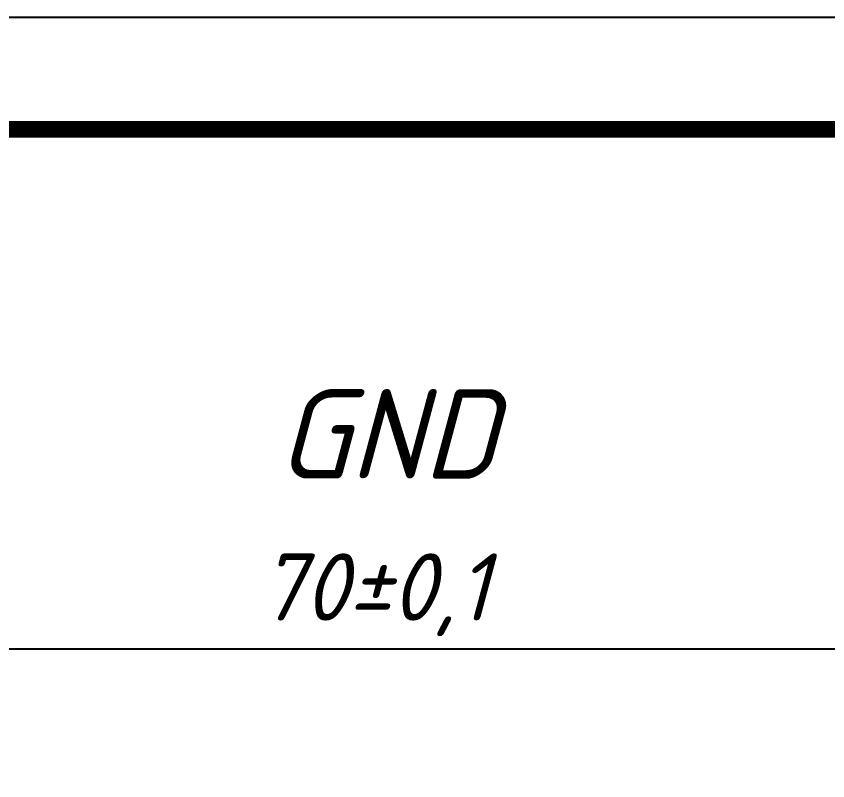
# Model space of a CAD drawing. Header units: millimetres. Extents: x 1557 to 2774, y 1107 to 1474.
# Drawn here: x 1852.5 to 1888.77, y 1432.79 to 1466.94 of the extents above; entities that cross this region are included whole.
import ezdxf

# ---------------------------------------------------------------- set-up
doc = ezdxf.new("R2010")
doc.units = ezdxf.units.MM
doc.layers.add('Sheet', color=255, linetype='Continuous')
doc.styles.add('GOST-2.304_Type-B_italic', font='GOST Common Italic.ttf')
doc.styles.get("Standard").update_dxf_attribs({"font": 'arial.ttf'})
doc.dimstyles.new('ISO-25', dxfattribs={"dimtxt": 2.5, "dimasz": 2.5, "dimexe": 1.25, "dimexo": 0.625, "dimtad": 1, "dimtxsty": 'Standard', "dimcen": 2.5, "dimadec": 0, "dimazin": 0, "dimtfac": 1, "dimtmove": 0, "dimatfit": 3, "dimfxl": 1, "dimarcsym": 0})

# ---------------------------------------------------------------- blocks, each defined once
blk = doc.blocks.new('_Open30')
at = {"color": 0, "linetype": 'ByBlock', "lineweight": -2}
for p, q in [((-1, 0.2679), (0, 0)), ((0, 0), (-1, -0.2679)), ((0, 0), (-1, 0))]:
    blk.add_line(p, q, dxfattribs=at)
blk = doc.blocks.new('*D56')
at = {"color": 0, "lineweight": -2, "transparency": 16777216}
for p, q in [((1828.705, 1429.562), (1828.705, 1439.922)), ((1898.397, 1429.562), (1898.397, 1439.922)), ((1894.397, 1438.672), (1832.705, 1438.672))]:
    blk.add_line(p, q, dxfattribs=at)
at = {"layer": 'Defpoints', "color": 0, "lineweight": 50, "transparency": 16777216}
for p in [(1828.705, 1438.672), (1828.705, 1429.562), (1898.397, 1429.562)]:
    blk.add_point(p, dxfattribs=at)
at = {"color": 0, "lineweight": -2, "transparency": 16777216, "xscale": 4, "yscale": 4, "zscale": 4, "rotation": 180}
blk.add_blockref('_Open30', (1828.705, 1438.672), dxfattribs=at)
at = {"color": 0, "lineweight": -2, "transparency": 16777216, "xscale": 4, "yscale": 4, "zscale": 4}
blk.add_blockref('_Open30', (1898.397, 1438.672), dxfattribs=at)
at = {"color": 0, "transparency": 16777216, "insert": (1868.479, 1441.094), "char_height": 3, "attachment_point": 5, "style": 'GOST-2.304_Type-B_italic'}
blk.add_mtext('70{\\fGOST type B|b0|i1|c204|p34;\\C0;%%P0,1}', dxfattribs=at)

msp = doc.modelspace()

# ---------------------------------------------------------------- linework, layer by layer
at = {"layer": 'Sheet'}
for points, const_width in [([(1557.363, 1466.892), (1977.321, 1466.892), (1977.321, 1169.934), (1557.363, 1169.934), (1557.363, 1466.892)], 0.0991), ([(1577.363, 1461.892), (1972.363, 1461.892)], 0.749)]:
    msp.add_lwpolyline(points, dxfattribs=dict(at, const_width=const_width))

# ---------------------------------------------------------------- texts
at = {"insert": (1854.257, 1450.277), "char_height": 4, "attachment_point": 1, "style": 'GOST-2.304_Type-B_italic'}
msp.add_mtext_dynamic_manual_height_columns('\\pxqc;{\\fGOST type B|b0|i1|c204|p34;GND}', width=29.59478, gutter_width=12.5, heights=[0], dxfattribs=at)

# ---------------------------------------------------------------- dimensions: what is measured, and where the dimension line sits
dim = msp.add_linear_dim(base=(1828.705, 1438.672), p1=(1898.397, 1429.562), p2=(1828.705, 1429.562), angle=180, text='70{\\fGOST type B|b0|i1|c204|p34;\\C0;%%P0,1}', dimstyle='ISO-25', override={"dimtxt": 3, "dimasz": 4, "dimexo": 0, "dimtxsty": 'GOST-2.304_Type-B_italic', "dimblk1": 'Open30', "dimblk2": 'Open30', "dimsah": 1})
dim.commit()
dim.dimension.update_dxf_attribs({"geometry": '*D56', "text_midpoint": (1868.479, 1438.672), "dimtype": 160})

doc.saveas('drawing.dxf')
